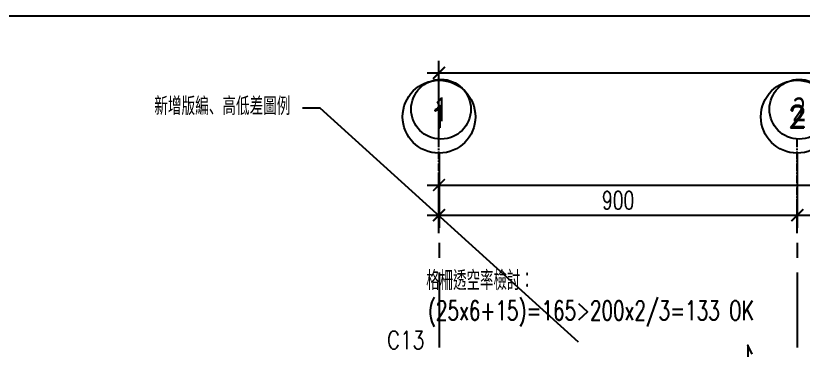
# Model space of a CAD drawing. Header units: millimetres. Extents: x -3377 to 119122, y -22007 to 15479.
# Drawn here: x 39067 to 41046, y 6920 to 7760 of the extents above; entities that cross this region are included whole.
import ezdxf
from ezdxf import colors
from ezdxf.entities.mleader import LeaderData, LeaderLine
from ezdxf.enums import TextEntityAlignment as Align
from ezdxf.math import Vec2, Vec3

# ---------------------------------------------------------------- set-up
doc = ezdxf.new("R2010")
doc.units = ezdxf.units.MM
doc.header["$LTSCALE"] = 150
doc.header["$MEASUREMENT"] = 0
doc.linetypes.add('CENTER', pattern=[2, 1.25, -0.25, 0.25, -0.25])
doc.layers.get('0').update_dxf_attribs({"plot": 0})
for name, color, linetype in [('Col-Line', 8, 'CENTER'), ('E-TXT', 7, 'Continuous'), ('GRID', 5, 'CENTER'), ('S-DIM', 2, 'Continuous'), ('S-GRID', 1, 'CENTER'), ('S-GRID-DIM', 2, 'Continuous'), ('S-GRID-T', 3, 'Continuous'), ('S-SLABT', 2, 'Continuous'), ('S-TEXTC', 3, 'Continuous')]:
    doc.layers.add(name, color=color, linetype=linetype)
doc.layers.add('S-ARCH', color=252, linetype='Continuous', plot=False)
doc.layers.add('S-CLOUD_20220217(結構依建築圖2022-0216修改)', color=4, linetype='Continuous', plot=False)
doc.styles.add('BM-C', font='SIMPLEX.shx', dxfattribs={"width": 0.7, "bigfont": 'CHINESET.shx'})
doc.styles.add('C1', font='', dxfattribs={"bigfont": 'japanese.shx'})
doc.styles.add('CD2', font='romand', dxfattribs={"height": 15})
doc.styles.add('CS4', font='romans.shx', dxfattribs={"width": 0.7, "height": 45, "bigfont": 'lsp.shx'})
doc.styles.add('LSP', font='SIMPLEX.shx', dxfattribs={"width": 0.8, "bigfont": 'lsp.shx'})
doc.styles.get('C1').set_extended_font_data('微軟正黑體')
doc.dimstyles.new('DIM150', dxfattribs={"dimscale": 15, "dimtxt": 3, "dimasz": 2, "dimexe": 2, "dimexo": 2, "dimgap": 1, "dimtad": 1, "dimdec": 1, "dimdsep": 46, "dimtxsty": 'CS4', "dimblk1": 'ARCHTICK', "dimblk2": 'ARCHTICK', "dimsah": 1, "dimcen": 2, "dimdle": 2, "dimadec": 0, "dimazin": 0, "dimtfac": 1, "dimtdec": 1, "dimtmove": 0, "dimatfit": 3, "dimldrblk": 'TAA', "dimfxl": 0, "dimtolj": 1, "dimarcsym": 0})

# ---------------------------------------------------------------- blocks, each defined once
blk = doc.blocks.new('SG1')
at = {"layer": 'S-GRID-T'}
blk.add_circle((0, 6.09375), 6.09375, dxfattribs=at)
at = {"layer": 'S-GRID-T', "style": 'CD2'}
blk.add_attdef('GRID-BUB', text='', height=3.75, dxfattribs=at).set_placement((0, 6.09375), align=Align.MIDDLE_CENTER)
blk = doc.blocks.new('_ARCHTICK')
at = {"color": 0, "linetype": 'ByBlock', "const_width": 0.15}
blk.add_lwpolyline([(-0.5, -0.5), (0.5, 0.5)], dxfattribs=at)
blk = doc.blocks.new('*D71')
at = {"layer": 'DEFPOINTS', "color": 0, "transparency": 16777216}
for p in [(-5535.9, -424.9), (-8310.9, -500.6), (-5535.9, -500.6)]:
    blk.add_point(p, dxfattribs=at)
at = {"layer": 'S-GRID-DIM', "color": 0, "lineweight": -2, "transparency": 16777216}
for p, q in [((-8310.9, -470.6), (-8310.9, -394.9)), ((-5535.9, -470.6), (-5535.9, -394.9)), ((-8340.9, -424.9), (-5505.9, -424.9))]:
    blk.add_line(p, q, dxfattribs=at)
at = {"layer": 'S-GRID-DIM', "color": 0, "lineweight": -2, "transparency": 16777216, "xscale": 30, "yscale": 30, "zscale": 30, "rotation": 180}
blk.add_blockref('_ARCHTICK', (-8310.9, -424.9), dxfattribs=at)
at = {"layer": 'S-GRID-DIM', "color": 0, "lineweight": -2, "transparency": 16777216, "xscale": 30, "yscale": 30, "zscale": 30}
blk.add_blockref('_ARCHTICK', (-5535.9, -424.9), dxfattribs=at)
at = {"layer": 'S-GRID-DIM', "color": 0, "transparency": 16777216, "insert": (-6923.4, -387.4), "char_height": 45, "attachment_point": 5, "style": 'CS4'}
blk.add_mtext('\\A1;2775', dxfattribs=at)
blk = doc.blocks.new('TAA')
at = {"linetype": 'Continuous'}
blk.add_line((0, 0), (-1.663, 0), dxfattribs=at)
blk.add_solid([(-1.5, -0.25), (-1.5, 0.25), (0, 0)], dxfattribs=at)
blk = doc.blocks.new('*D72')
at = {"layer": 'DEFPOINTS', "color": 0, "transparency": 16777216}
for p in [(-7410.9, -500.6), (-8310.9, -576.2), (-7410.9, -576.2)]:
    blk.add_point(p, dxfattribs=at)
at = {"layer": 'S-GRID-DIM', "color": 0, "lineweight": -2, "transparency": 16777216}
for p, q in [((-8310.9, -546.2), (-8310.9, -470.6)), ((-7410.9, -546.2), (-7410.9, -470.6)), ((-8340.9, -500.6), (-7380.9, -500.6))]:
    blk.add_line(p, q, dxfattribs=at)
at = {"layer": 'S-GRID-DIM', "color": 0, "lineweight": -2, "transparency": 16777216, "xscale": 30, "yscale": 30, "zscale": 30, "rotation": 180}
blk.add_blockref('_ARCHTICK', (-8310.9, -500.6), dxfattribs=at)
at = {"layer": 'S-GRID-DIM', "color": 0, "lineweight": -2, "transparency": 16777216, "xscale": 30, "yscale": 30, "zscale": 30}
blk.add_blockref('_ARCHTICK', (-7410.9, -500.6), dxfattribs=at)
at = {"layer": 'S-GRID-DIM', "color": 0, "transparency": 16777216, "insert": (-7860.9, -463.1), "char_height": 45, "attachment_point": 5, "style": 'CS4'}
blk.add_mtext('\\A1;900', dxfattribs=at)
blk = doc.blocks.new('*D73')
at = {"layer": 'DEFPOINTS', "color": 0, "transparency": 16777216}
for p in [(-6585.9, -500.6), (-7410.9, -576.2), (-6585.9, -576.2)]:
    blk.add_point(p, dxfattribs=at)
at = {"layer": 'S-GRID-DIM', "color": 0, "lineweight": -2, "transparency": 16777216}
for p, q in [((-7410.9, -546.2), (-7410.9, -470.6)), ((-6585.9, -546.2), (-6585.9, -470.6)), ((-7440.9, -500.6), (-6555.9, -500.6))]:
    blk.add_line(p, q, dxfattribs=at)
at = {"layer": 'S-GRID-DIM', "color": 0, "lineweight": -2, "transparency": 16777216, "xscale": 30, "yscale": 30, "zscale": 30, "rotation": 180}
blk.add_blockref('_ARCHTICK', (-7410.9, -500.6), dxfattribs=at)
at = {"layer": 'S-GRID-DIM', "color": 0, "lineweight": -2, "transparency": 16777216, "xscale": 30, "yscale": 30, "zscale": 30}
blk.add_blockref('_ARCHTICK', (-6585.9, -500.6), dxfattribs=at)
at = {"layer": 'S-GRID-DIM', "color": 0, "transparency": 16777216, "insert": (-6998.4, -463.1), "char_height": 45, "attachment_point": 5, "style": 'CS4'}
blk.add_mtext('\\A1;825', dxfattribs=at)
blk = doc.blocks.new('*D214')
at = {"layer": 'DEFPOINTS', "color": 0, "transparency": 16777216}
for p in [(42905.7, 7616.7), (40130.7, 7415.2), (42905.7, 7415.2)]:
    blk.add_point(p, dxfattribs=at)
at = {"layer": 'S-DIM', "color": 0, "lineweight": -2, "transparency": 16777216}
for p, q in [((40130.7, 7445.2), (40130.7, 7646.7)), ((42905.7, 7445.2), (42905.7, 7646.7)), ((40100.7, 7616.7), (42935.7, 7616.7))]:
    blk.add_line(p, q, dxfattribs=at)
at = {"layer": 'S-DIM', "color": 0, "lineweight": -2, "transparency": 16777216, "xscale": 30, "yscale": 30, "zscale": 30, "rotation": 180}
blk.add_blockref('_ARCHTICK', (40130.7, 7616.7), dxfattribs=at)
at = {"layer": 'S-DIM', "color": 0, "lineweight": -2, "transparency": 16777216, "xscale": 30, "yscale": 30, "zscale": 30}
blk.add_blockref('_ARCHTICK', (42905.7, 7616.7), dxfattribs=at)
at = {"layer": 'S-DIM', "color": 0, "transparency": 16777216, "insert": (41518.2, 7654.2), "char_height": 45, "attachment_point": 5, "style": 'CS4'}
blk.add_mtext('\\A1;2775', dxfattribs=at)
blk = doc.blocks.new('DwFm')
blk.add_lwpolyline([(-12110.4, 0), (0, 0), (0, -7760.1), (-12110.4, -7760.1)], close=True)
blk = doc.blocks.new('A$C6D16720C')
at = {"layer": 'Col-Line', "color": 252, "linetype": 'ByBlock'}
for centre in [(-1745, 2056.2), (-845, 2056.2)]:
    blk.add_circle(centre, 75, dxfattribs=at)
at = {"layer": 'GRID', "color": 252, "ltscale": 0.1}
for p, q in [((-1750, 1781.3), (-1750, 1981.2)), ((-850, 1781.3), (-850, 1981.2))]:
    blk.add_line(p, q, dxfattribs=at)
at = {"layer": 'Col-Line', "color": 252, "style": 'C1', "width": 0.75}
for s, p in [('1', (-1745, 2056.2)), ('2', (-845, 2056.2))]:
    blk.add_text(s, height=60, dxfattribs=at).set_placement(p, align=Align.MIDDLE)
at = {"layer": 'E-TXT', "color": 252, "style": 'BM-C', "width": 0.7}
blk.add_text('格柵透空率檢討：', height=48.3, dxfattribs=at).set_placement((-1782.2, 1602.1))
blk.add_text('(25x6+15)=165>200x2/3=133 OK', height=48.303, dxfattribs=at).set_placement((-1778, 1575.1), align=Align.TOP_LEFT)
blk = doc.blocks.new('2022-0217')
blk.add_blockref('A$C6D16720C', (29770.3, -2290.9))
blk = doc.blocks.new('_None')
blk = doc.blocks.new('LINE(2)')
at = {"layer": 'S-GRID'}
for points in [[(-8310.87, -344.9), (-8310.87, -3083.41)], [(-7410.87, -344.9), (-7410.87, -3083.41)]]:
    blk.add_lwpolyline(points, dxfattribs=at)
at = {"layer": 'S-GRID-T', "xscale": 15, "yscale": 15, "zscale": 15}
for p, values in [((-8310.87, -344.9), {'GRID-BUB': '1'}), ((-7410.87, -344.9), {'GRID-BUB': '2'})]:
    blk.add_blockref('SG1', p, dxfattribs=at).add_auto_attribs(values)
at = {"layer": 'S-GRID-DIM'}
for base, p1, p2, picture, middle in [((-5535.87, -424.9), (-8310.87, -500.57), (-5535.87, -500.57), '*D71', (-6923.37, -387.4)), ((-7410.87, -500.57), (-8310.87, -576.23), (-7410.87, -576.23), '*D72', (-7860.87, -463.07)), ((-6585.87, -500.57), (-7410.87, -576.23), (-6585.87, -576.23), '*D73', (-6998.37, -463.07))]:
    dim = blk.add_linear_dim(base=base, p1=p1, p2=p2, dimstyle='DIM150', dxfattribs=at)
    dim.commit()
    dim.dimension.update_dxf_attribs({"geometry": picture, "text_midpoint": middle})

msp = doc.modelspace()

# ---------------------------------------------------------------- linework, layer by layer
at = {"layer": 'S-SLABT', "color": 1}
msp.add_lwpolyline([(40917.38, 6910.45), (40906.13, 6932.95), (40906.13, 6797.95), (40894.88, 6820.45)], dxfattribs=at)

# ---------------------------------------------------------------- block references
msp.add_blockref('DwFm', (48441.6, 7760.14))
at = {"layer": 'S-ARCH'}
msp.add_blockref('2022-0217', (12110.4, 7760.14), dxfattribs=at)
at = {"layer": 'S-GRID'}
msp.add_blockref('LINE(2)', (48441.6, 7760.14), dxfattribs=at)

# ---------------------------------------------------------------- texts
at = {"layer": 'S-TEXTC', "style": 'CS4', "width": 0.8}
msp.add_text('C13', height=45, dxfattribs=at).set_placement((40094.45, 6923.53), align=Align.RIGHT)

# ---------------------------------------------------------------- dimensions: what is measured, and where the dimension line sits
at = {"layer": 'S-DIM'}
dim = msp.add_linear_dim(base=(42905.73, 7616.68), p1=(40130.73, 7415.23), p2=(42905.73, 7415.23), dimstyle='DIM150', dxfattribs=at)
dim.commit()
dim.dimension.update_dxf_attribs({"geometry": '*D214', "text_midpoint": (41518.23, 7654.18)})

# ---------------------------------------------------------------- leaders
at = {"layer": 'S-CLOUD_20220217(結構依建築圖2022-0216修改)'}
ml = msp.add_multileader_mtext('Standard', dxfattribs=at)
ml.set_content('新增版編、高低差圖例', color=256, style='LSP')
ml.set_leader_properties(color=256)
ml.set_arrow_properties(name='NONE')
ml.build(insert=Vec2(0, 0))
ml.multileader.update_dxf_attribs({"text_left_attachment_type": 2, "text_right_attachment_type": 2, "dogleg_length": 3, "arrow_head_size": 30, "scale": 15})
ctx = ml.context
ctx.base_point, ctx.scale, ctx.char_height, ctx.arrow_head_size, ctx.landing_gap_size, ctx.plane_origin = Vec3(39287.47, 7528.45), 15, 45, 30, 30, Vec3(40481.18, 6940.75)
ctx.left_attachment, ctx.right_attachment, ctx.text_align_type = 2, 2, 2
notes = []
notes.append((ctx, [(0, (1, 1, 0), (39832.57, 7528.45), (-1, 0), 45, [(0, [(40481.18, 6940.75)], 0, [])])]))
ctx.mtext.insert, ctx.mtext.alignment, ctx.mtext.flow_direction = Vec3(39757.57, 7555.73), 3, 5
for ctx, leaders in notes:
    for number, flags, end, landing, length, lines in leaders:
        leader = LeaderData()
        leader.index, (leader.has_last_leader_line, leader.has_dogleg_vector, leader.attachment_direction) = number, flags
        leader.last_leader_point, leader.dogleg_vector, leader.dogleg_length = Vec3(end), Vec3(landing), length
        for number, points, colour, breaks in lines:
            line = LeaderLine()
            line.index, line.vertices, line.color, line.breaks = number, Vec3.list(points), colors.encode_raw_color(colour), breaks
            leader.lines.append(line)
        ctx.leaders.append(leader)

doc.saveas('drawing.dxf')
